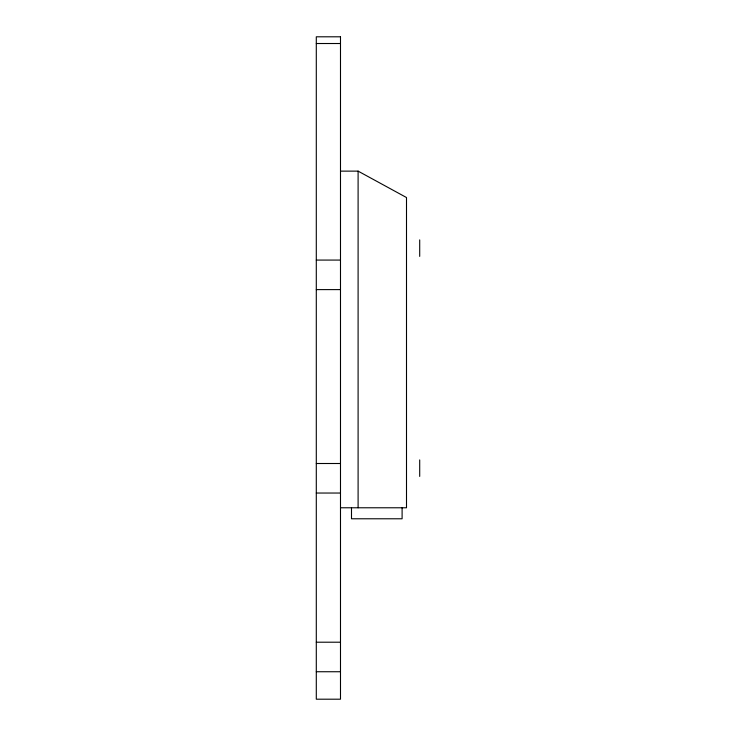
<?xml version="1.0" encoding="UTF-8"?>
<svg xmlns="http://www.w3.org/2000/svg" width="736" height="736" viewBox="0 0 736 736"><rect width="100%" height="100%" fill="white"/><g stroke="black" fill="none" stroke-linecap="round" stroke-linejoin="round"><path stroke-width="1.1" d="M316.296 43.516L340.492 43.516M340.492 171.129L358.101 171.129L406.502 197.533L406.502 507.776L340.492 507.776M316.296 260.075L340.492 260.075M316.296 289.607L340.492 289.607M316.296 463.505L340.492 463.505M316.296 493.037L340.492 493.037M316.296 642.206L340.492 642.206M316.296 671.738L340.492 671.738M419.704 239.89L419.704 256.395M419.704 459.917L419.704 476.422M402.104 507.776L402.104 518.779L351.495 518.779L351.495 507.776M358.101 171.129L358.101 507.776M340.492 36.8L316.296 36.8L316.296 699.2L340.492 699.2L340.492 36.8"/></g></svg>
